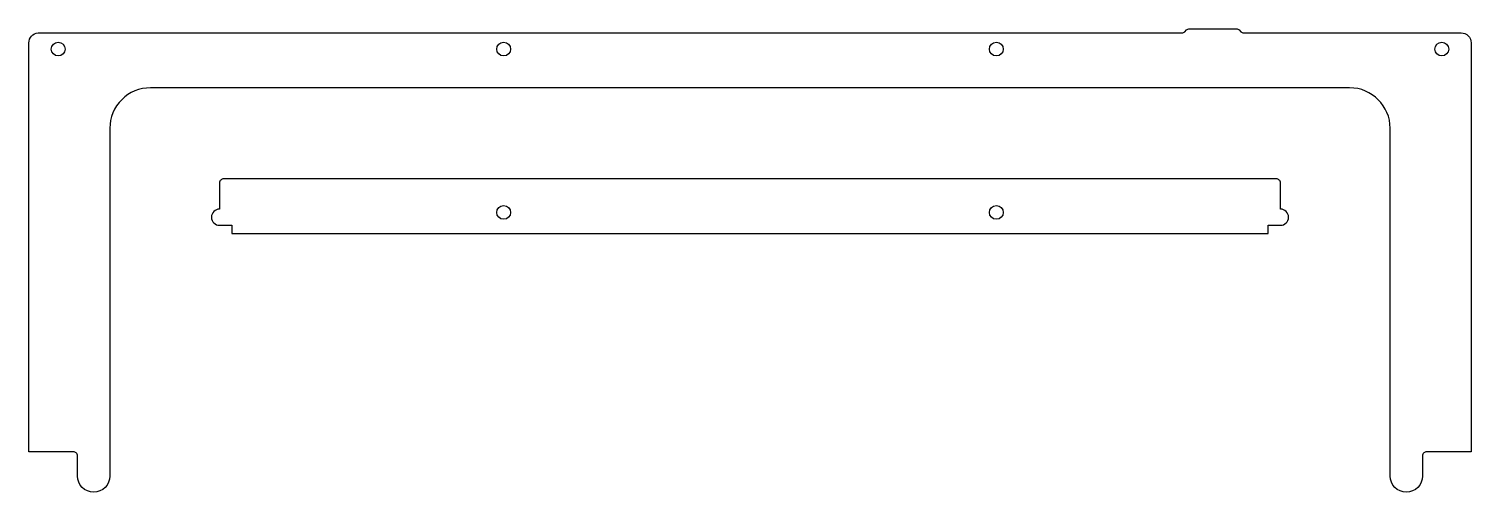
# Model space of a CAD drawing. Header units: millimetres. Extents: x -70 to 286, y -71 to 43.
import ezdxf

# ---------------------------------------------------------------- set-up
doc = ezdxf.new("R2010")
doc.units = ezdxf.units.MM
doc.layers.get('0').update_dxf_attribs({"linetype": 'CONTINUOUS'})

msp = doc.modelspace()

# ---------------------------------------------------------------- linework, layer by layer
for points in [[(-70.13, 40, -0.392332), (-67.82, 42.49), (214.64, 42.5, 0.198907), (215.35, 42.79), (215.77, 43.21, -0.198912), (216.47, 43.5), (228.03, 43.5, -0.198912), (228.74, 43.21), (229.15, 42.79, 0.198918), (229.86, 42.5), (283.54, 42.5, -0.413191), (286.03, 40), (286.03, -61.1), (275.03, -61.1, 0.414214), (274.03, -62.1), (274.03, -67.1, -1), (266.03, -67.1), (266.03, 18.9, 0.414184), (256.03, 28.9), (-40.13, 28.9, 0.414214), (-50.13, 18.9), (-50.13, -67.1, -1), (-58.13, -67.1), (-58.13, -62.1, 0.414214), (-59.13, -61.1), (-70.13, -61.1)], [(-20.03, -7.1), (235.93, -7.1), (235.93, -5.1), (238.93, -5.1, 1), (238.93, -1.1), (238.93, 5.4, 0.414214), (237.93, 6.4), (-22.03, 6.4, 0.414214), (-23.03, 5.4), (-23.03, -1.1, 1), (-23.03, -5.1), (-20.03, -5.1)]]:
    msp.add_lwpolyline(points, format="xyb", close=True)
for centre in [(-62.88, 38.5), (47.12, 38.5), (168.78, 38.5), (278.78, 38.5), (47.12, -1.9), (168.78, -1.9)]:
    msp.add_circle(centre, 1.7)

doc.saveas('drawing.dxf')
